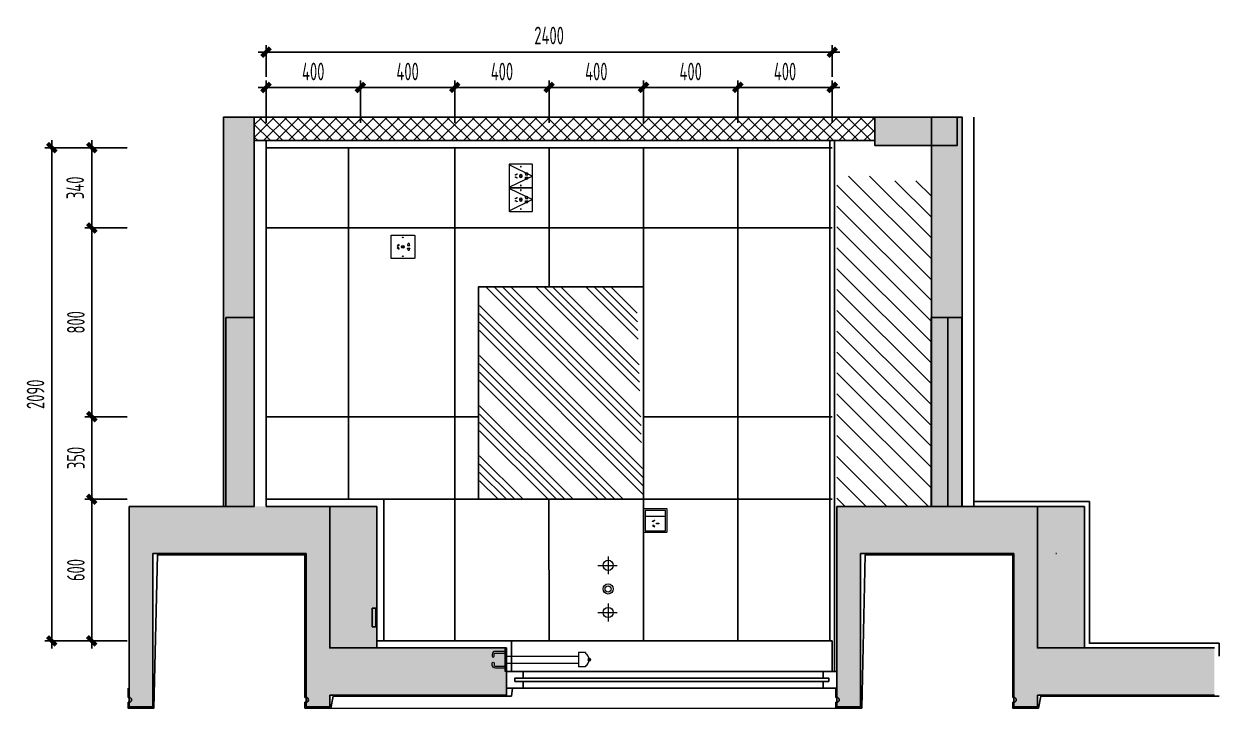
# Model space of a CAD drawing. Header units: inches. Extents: x 96003 to 270950, y -80202 to 65998.
# Drawn here: x 169663 to 174730, y 57299 to 60199 of the extents above; entities that cross this region are included whole.
import ezdxf

# ---------------------------------------------------------------- set-up
doc = ezdxf.new("R2010")
doc.units = ezdxf.units.IN
doc.header["$LTSCALE"] = 10
doc.header["$MEASUREMENT"] = 0
doc.linetypes.add('DASH', pattern=[0.35, 0.25, -0.1])
for name, color, linetype in [('01', 200, 'Continuous'), ('A_SURFACE', 9, 'Continuous'), ('DIM_LEAD', 3, 'Continuous'), ('FC-地面造型', 136, 'Continuous'), ('FF-FINISH【完成面】', 20, 'Continuous'), ('SBEI', 1, 'Continuous'), ('WALL', 160, 'Continuous'), ('WINDOW', 3, 'Continuous')]:
    doc.layers.add(name, color=color, linetype=linetype)
for name, color, linetype, lineweight in [('A-DETL-GENF-OTLN', 31, 'Continuous', 13), ('F-2', 145, 'Continuous', 0), ('G-XREF-____-OTLN', 31, 'Continuous', 13), ('L-栏杆扶手', 73, 'Continuous', 13), ('L-立面看线', 8, 'Continuous', 13)]:
    doc.layers.add(name, color=color, linetype=linetype, lineweight=lineweight)
doc.layers.add('DIM_MODI', color=6, linetype='Continuous', plot=False)
doc.styles.add('CCD_DIM', font='archs.shx', dxfattribs={"width": 0.7})
doc.dimstyles.new('1.30', dxfattribs={"dimscale": 30, "dimtxt": 2.5, "dimasz": 1, "dimexe": 1, "dimexo": 1.5, "dimgap": 1, "dimtad": 1, "dimdec": 0, "dimrnd": 5, "dimdsep": 46, "dimtxsty": 'CCD_DIM', "dimblk": 'CCD_Dimension_Tick', "dimcen": 1, "dimclrd": 44, "dimclre": 44, "dimclrt": 2, "dimadec": 0, "dimazin": 2, "dimtfac": 1, "dimtdec": 0, "dimtix": 1, "dimtmove": 2, "dimatfit": 3, "dimldrblk": 'CCD_Dimension_Tick', "dimfxl": 5, "dimfxlon": 1, "dimtolj": 1, "dimarcsym": 0})

# ---------------------------------------------------------------- blocks, each defined once
blk = doc.blocks.new('A$C29FB2657')
blk.add_lwpolyline([(50, 0), (-50, 0), (-50, -6), (50, -6), (50, 0)])
for points in [[(-35.5, -6), (-35.5, -48, 0.414214), (-22.5, -61), (-14.5, -61, 1), (-14.5, -53), (-22.5, -53, -0.414214), (-27.5, -48), (-27.5, -6)], [(35.5, -6), (35.5, -48, -0.414214), (22.5, -61), (14.5, -61, -1), (14.5, -53), (22.5, -53, 0.414214), (27.5, -48), (27.5, -6)]]:
    blk.add_lwpolyline(points, format="xyb")
blk = doc.blocks.new('CCD_Dimension_Tick')
at = {"color": 0, "linetype": 'ByBlock'}
for p, q in [((-1.09, 0), (0, 0)), ((0, 0), (1.09, 0))]:
    blk.add_line(p, q, dxfattribs=at)
at = {"color": 0, "linetype": 'Continuous', "const_width": 0.608}
blk.add_lwpolyline([(-0.61, -0.61), (0.61, 0.61)], dxfattribs=at)
blk = doc.blocks.new('*D575')
at = {"layer": 'Defpoints', "color": 0, "linetype": 'ByBlock', "transparency": 16777216}
for p in [(171089.7, 59929.5), (170689.7, 58898.4, 0), (171089.7, 58898.4, 0)]:
    blk.add_point(p, dxfattribs=at)
at = {"layer": 'FF-FINISH【完成面】', "color": 44, "linetype": 'ByBlock', "lineweight": -2, "transparency": 16777216}
for p, q in [((170689.7, 59779.5), (170689.7, 59959.5)), ((171089.7, 59779.5), (171089.7, 59959.5)), ((170719.7, 59929.5), (171059.7, 59929.5))]:
    blk.add_line(p, q, dxfattribs=at)
at = {"layer": 'FF-FINISH【完成面】', "color": 44, "linetype": 'ByBlock', "lineweight": -2, "transparency": 16777216, "xscale": 30, "yscale": 30, "zscale": 30, "rotation": 180}
blk.add_blockref('CCD_Dimension_Tick', (170689.7, 59929.5), dxfattribs=at)
at = {"layer": 'FF-FINISH【完成面】', "color": 44, "linetype": 'ByBlock', "lineweight": -2, "transparency": 16777216, "xscale": 30, "yscale": 30, "zscale": 30}
blk.add_blockref('CCD_Dimension_Tick', (171089.7, 59929.5), dxfattribs=at)
at = {"layer": 'FF-FINISH【完成面】', "color": 2, "linetype": 'ByBlock', "transparency": 16777216, "insert": (170889.7, 59997), "char_height": 75, "attachment_point": 5, "style": 'CCD_DIM'}
blk.add_mtext('\\A1;400', dxfattribs=at)
blk = doc.blocks.new('*D576')
at = {"layer": 'Defpoints', "color": 0, "linetype": 'ByBlock', "transparency": 16777216}
for p in [(171489.7, 59929.5), (171489.7, 59419.7, 0), (171089.7, 58898.4, 0)]:
    blk.add_point(p, dxfattribs=at)
at = {"layer": 'FF-FINISH【完成面】', "color": 44, "linetype": 'ByBlock', "lineweight": -2, "transparency": 16777216}
for p, q in [((171089.7, 59779.5), (171089.7, 59959.5)), ((171489.7, 59779.5), (171489.7, 59959.5)), ((171119.7, 59929.5), (171459.7, 59929.5))]:
    blk.add_line(p, q, dxfattribs=at)
at = {"layer": 'FF-FINISH【完成面】', "color": 44, "linetype": 'ByBlock', "lineweight": -2, "transparency": 16777216, "xscale": 30, "yscale": 30, "zscale": 30, "rotation": 180}
blk.add_blockref('CCD_Dimension_Tick', (171089.7, 59929.5), dxfattribs=at)
at = {"layer": 'FF-FINISH【完成面】', "color": 44, "linetype": 'ByBlock', "lineweight": -2, "transparency": 16777216, "xscale": 30, "yscale": 30, "zscale": 30}
blk.add_blockref('CCD_Dimension_Tick', (171489.7, 59929.5), dxfattribs=at)
at = {"layer": 'FF-FINISH【完成面】', "color": 2, "linetype": 'ByBlock', "transparency": 16777216, "insert": (171289.7, 59997), "char_height": 75, "attachment_point": 5, "style": 'CCD_DIM'}
blk.add_mtext('\\A1;400', dxfattribs=at)
blk = doc.blocks.new('*D577')
at = {"layer": 'Defpoints', "color": 0, "linetype": 'ByBlock', "transparency": 16777216}
for p in [(171889.7, 59929.5), (171489.7, 59419.7, 0), (171889.7, 59419.7)]:
    blk.add_point(p, dxfattribs=at)
at = {"layer": 'FF-FINISH【完成面】', "color": 44, "linetype": 'ByBlock', "lineweight": -2, "transparency": 16777216}
for p, q in [((171489.7, 59779.5), (171489.7, 59959.5)), ((171889.7, 59779.5), (171889.7, 59959.5)), ((171519.7, 59929.5), (171859.7, 59929.5))]:
    blk.add_line(p, q, dxfattribs=at)
at = {"layer": 'FF-FINISH【完成面】', "color": 44, "linetype": 'ByBlock', "lineweight": -2, "transparency": 16777216, "xscale": 30, "yscale": 30, "zscale": 30, "rotation": 180}
blk.add_blockref('CCD_Dimension_Tick', (171489.7, 59929.5), dxfattribs=at)
at = {"layer": 'FF-FINISH【完成面】', "color": 44, "linetype": 'ByBlock', "lineweight": -2, "transparency": 16777216, "xscale": 30, "yscale": 30, "zscale": 30}
blk.add_blockref('CCD_Dimension_Tick', (171889.7, 59929.5), dxfattribs=at)
at = {"layer": 'FF-FINISH【完成面】', "color": 2, "linetype": 'ByBlock', "transparency": 16777216, "insert": (171689.7, 59997), "char_height": 75, "attachment_point": 5, "style": 'CCD_DIM'}
blk.add_mtext('\\A1;400', dxfattribs=at)
blk = doc.blocks.new('*D578')
at = {"layer": 'Defpoints', "color": 0, "linetype": 'ByBlock', "transparency": 16777216}
for p in [(172289.7, 59929.5), (171889.7, 59419.7), (172289.7, 59419.7)]:
    blk.add_point(p, dxfattribs=at)
at = {"layer": 'FF-FINISH【完成面】', "color": 44, "linetype": 'ByBlock', "lineweight": -2, "transparency": 16777216}
for p, q in [((171889.7, 59779.5), (171889.7, 59959.5)), ((172289.7, 59779.5), (172289.7, 59959.5)), ((171919.7, 59929.5), (172259.7, 59929.5))]:
    blk.add_line(p, q, dxfattribs=at)
at = {"layer": 'FF-FINISH【完成面】', "color": 44, "linetype": 'ByBlock', "lineweight": -2, "transparency": 16777216, "xscale": 30, "yscale": 30, "zscale": 30, "rotation": 180}
blk.add_blockref('CCD_Dimension_Tick', (171889.7, 59929.5), dxfattribs=at)
at = {"layer": 'FF-FINISH【完成面】', "color": 44, "linetype": 'ByBlock', "lineweight": -2, "transparency": 16777216, "xscale": 30, "yscale": 30, "zscale": 30}
blk.add_blockref('CCD_Dimension_Tick', (172289.7, 59929.5), dxfattribs=at)
at = {"layer": 'FF-FINISH【完成面】', "color": 2, "linetype": 'ByBlock', "transparency": 16777216, "insert": (172089.7, 59997), "char_height": 75, "attachment_point": 5, "style": 'CCD_DIM'}
blk.add_mtext('\\A1;400', dxfattribs=at)
blk = doc.blocks.new('*D579')
at = {"layer": 'Defpoints', "color": 0, "linetype": 'ByBlock', "transparency": 16777216}
for p in [(172689.7, 59929.5), (172289.7, 59419.7), (172689.7, 59419.7)]:
    blk.add_point(p, dxfattribs=at)
at = {"layer": 'FF-FINISH【完成面】', "color": 44, "linetype": 'ByBlock', "lineweight": -2, "transparency": 16777216}
for p, q in [((172289.7, 59779.5), (172289.7, 59959.5)), ((172689.7, 59779.5), (172689.7, 59959.5)), ((172319.7, 59929.5), (172659.7, 59929.5))]:
    blk.add_line(p, q, dxfattribs=at)
at = {"layer": 'FF-FINISH【完成面】', "color": 44, "linetype": 'ByBlock', "lineweight": -2, "transparency": 16777216, "xscale": 30, "yscale": 30, "zscale": 30, "rotation": 180}
blk.add_blockref('CCD_Dimension_Tick', (172289.7, 59929.5), dxfattribs=at)
at = {"layer": 'FF-FINISH【完成面】', "color": 44, "linetype": 'ByBlock', "lineweight": -2, "transparency": 16777216, "xscale": 30, "yscale": 30, "zscale": 30}
blk.add_blockref('CCD_Dimension_Tick', (172689.7, 59929.5), dxfattribs=at)
at = {"layer": 'FF-FINISH【完成面】', "color": 2, "linetype": 'ByBlock', "transparency": 16777216, "insert": (172489.7, 59997), "char_height": 75, "attachment_point": 5, "style": 'CCD_DIM'}
blk.add_mtext('\\A1;400', dxfattribs=at)
blk = doc.blocks.new('*D580')
at = {"layer": 'Defpoints', "color": 0, "linetype": 'ByBlock', "transparency": 16777216}
for p in [(173089.7, 59929.5), (172689.7, 59419.7), (173089.7, 59419.7, 0)]:
    blk.add_point(p, dxfattribs=at)
at = {"layer": 'FF-FINISH【完成面】', "color": 44, "linetype": 'ByBlock', "lineweight": -2, "transparency": 16777216}
for p, q in [((172689.7, 59779.5), (172689.7, 59959.5)), ((173089.7, 59779.5), (173089.7, 59959.5)), ((172719.7, 59929.5), (173059.7, 59929.5))]:
    blk.add_line(p, q, dxfattribs=at)
at = {"layer": 'FF-FINISH【完成面】', "color": 44, "linetype": 'ByBlock', "lineweight": -2, "transparency": 16777216, "xscale": 30, "yscale": 30, "zscale": 30, "rotation": 180}
blk.add_blockref('CCD_Dimension_Tick', (172689.7, 59929.5), dxfattribs=at)
at = {"layer": 'FF-FINISH【完成面】', "color": 44, "linetype": 'ByBlock', "lineweight": -2, "transparency": 16777216, "xscale": 30, "yscale": 30, "zscale": 30}
blk.add_blockref('CCD_Dimension_Tick', (173089.7, 59929.5), dxfattribs=at)
at = {"layer": 'FF-FINISH【完成面】', "color": 2, "linetype": 'ByBlock', "transparency": 16777216, "insert": (172889.7, 59997), "char_height": 75, "attachment_point": 5, "style": 'CCD_DIM'}
blk.add_mtext('\\A1;400', dxfattribs=at)
blk = doc.blocks.new('*D581')
at = {"layer": 'Defpoints', "color": 0, "linetype": 'ByBlock', "transparency": 16777216}
for p in [(173089.7, 60078.9), (170689.7, 59929.5), (173089.7, 59929.5)]:
    blk.add_point(p, dxfattribs=at)
at = {"layer": 'FF-FINISH【完成面】', "color": 44, "linetype": 'ByBlock', "lineweight": -2, "transparency": 16777216}
for p, q in [((170689.7, 59974.5), (170689.7, 60108.9)), ((173089.7, 59974.5), (173089.7, 60108.9)), ((170719.7, 60078.9), (173059.7, 60078.9))]:
    blk.add_line(p, q, dxfattribs=at)
at = {"layer": 'FF-FINISH【完成面】', "color": 44, "linetype": 'ByBlock', "lineweight": -2, "transparency": 16777216, "xscale": 30, "yscale": 30, "zscale": 30, "rotation": 180}
blk.add_blockref('CCD_Dimension_Tick', (170689.7, 60078.9), dxfattribs=at)
at = {"layer": 'FF-FINISH【完成面】', "color": 44, "linetype": 'ByBlock', "lineweight": -2, "transparency": 16777216, "xscale": 30, "yscale": 30, "zscale": 30}
blk.add_blockref('CCD_Dimension_Tick', (173089.7, 60078.9), dxfattribs=at)
at = {"layer": 'FF-FINISH【完成面】', "color": 2, "linetype": 'ByBlock', "transparency": 16777216, "insert": (171889.7, 60149.6), "char_height": 75, "attachment_point": 5, "style": 'CCD_DIM'}
blk.add_mtext('\\A1;2400', dxfattribs=at)
blk = doc.blocks.new('*D582')
at = {"layer": 'Defpoints', "color": 0, "linetype": 'ByBlock', "transparency": 16777216}
for p in [(171089.7, 59674), (169951, 59334), (171089.7, 59334)]:
    blk.add_point(p, dxfattribs=at)
at = {"layer": 'FF-FINISH【完成面】', "color": 44, "linetype": 'ByBlock', "lineweight": -2, "transparency": 16777216}
for p, q in [((170101, 59674), (169921, 59674)), ((169951, 59644), (169951, 59364)), ((170101, 59334), (169921, 59334))]:
    blk.add_line(p, q, dxfattribs=at)
at = {"layer": 'FF-FINISH【完成面】', "color": 44, "linetype": 'ByBlock', "lineweight": -2, "transparency": 16777216, "xscale": 30, "yscale": 30, "zscale": 30}
for p, rotation in [((169951, 59674), 90), ((169951, 59334), 270)]:
    blk.add_blockref('CCD_Dimension_Tick', p, dxfattribs=dict(at, rotation=rotation))
at = {"layer": 'FF-FINISH【完成面】', "color": 2, "linetype": 'ByBlock', "transparency": 16777216, "insert": (169880.4, 59504), "char_height": 75, "attachment_point": 5, "rotation": 90, "style": 'CCD_DIM'}
blk.add_mtext('\\A1;340', dxfattribs=at)
blk = doc.blocks.new('*D583')
at = {"layer": 'Defpoints', "color": 0, "linetype": 'ByBlock', "transparency": 16777216}
for p in [(171089.7, 59334), (169951, 58534), (171089.7, 58534)]:
    blk.add_point(p, dxfattribs=at)
at = {"layer": 'FF-FINISH【完成面】', "color": 44, "linetype": 'ByBlock', "lineweight": -2, "transparency": 16777216}
for p, q in [((170101, 59334), (169921, 59334)), ((169951, 59304), (169951, 58564)), ((170101, 58534), (169921, 58534))]:
    blk.add_line(p, q, dxfattribs=at)
at = {"layer": 'FF-FINISH【完成面】', "color": 44, "linetype": 'ByBlock', "lineweight": -2, "transparency": 16777216, "xscale": 30, "yscale": 30, "zscale": 30}
for p, rotation in [((169951, 59334), 90), ((169951, 58534), 270)]:
    blk.add_blockref('CCD_Dimension_Tick', p, dxfattribs=dict(at, rotation=rotation))
at = {"layer": 'FF-FINISH【完成面】', "color": 2, "linetype": 'ByBlock', "transparency": 16777216, "insert": (169883.5, 58934), "char_height": 75, "attachment_point": 5, "rotation": 90, "style": 'CCD_DIM'}
blk.add_mtext('\\A1;800', dxfattribs=at)
blk = doc.blocks.new('*D584')
at = {"layer": 'Defpoints', "color": 0, "linetype": 'ByBlock', "transparency": 16777216}
for p in [(171089.7, 58534), (169951, 58184.2), (171489.7, 58184.2)]:
    blk.add_point(p, dxfattribs=at)
at = {"layer": 'FF-FINISH【完成面】', "color": 44, "linetype": 'ByBlock', "lineweight": -2, "transparency": 16777216}
for p, q in [((170101, 58534), (169921, 58534)), ((169951, 58504), (169951, 58214.2)), ((170101, 58184.2), (169921, 58184.2))]:
    blk.add_line(p, q, dxfattribs=at)
at = {"layer": 'FF-FINISH【完成面】', "color": 44, "linetype": 'ByBlock', "lineweight": -2, "transparency": 16777216, "xscale": 30, "yscale": 30, "zscale": 30}
for p, rotation in [((169951, 58534), 90), ((169951, 58184.2), 270)]:
    blk.add_blockref('CCD_Dimension_Tick', p, dxfattribs=dict(at, rotation=rotation))
at = {"layer": 'FF-FINISH【完成面】', "color": 2, "linetype": 'ByBlock', "transparency": 16777216, "insert": (169883.5, 58359.1), "char_height": 75, "attachment_point": 5, "rotation": 90, "style": 'CCD_DIM'}
blk.add_mtext('\\A1;350', dxfattribs=at)
blk = doc.blocks.new('*D585')
at = {"layer": 'Defpoints', "color": 0, "linetype": 'ByBlock', "transparency": 16777216}
for p in [(171489.7, 58184.2), (169951, 57584), (171489.7, 57584)]:
    blk.add_point(p, dxfattribs=at)
at = {"layer": 'FF-FINISH【完成面】', "color": 44, "linetype": 'ByBlock', "lineweight": -2, "transparency": 16777216}
for p, q in [((170101, 58184.2), (169921, 58184.2)), ((169951, 58154.2), (169951, 57614)), ((170101, 57584), (169921, 57584))]:
    blk.add_line(p, q, dxfattribs=at)
at = {"layer": 'FF-FINISH【完成面】', "color": 44, "linetype": 'ByBlock', "lineweight": -2, "transparency": 16777216, "xscale": 30, "yscale": 30, "zscale": 30}
for p, rotation in [((169951, 58184.2), 90), ((169951, 57584), 270)]:
    blk.add_blockref('CCD_Dimension_Tick', p, dxfattribs=dict(at, rotation=rotation))
at = {"layer": 'FF-FINISH【完成面】', "color": 2, "linetype": 'ByBlock', "transparency": 16777216, "insert": (169883.5, 57884.1), "char_height": 75, "attachment_point": 5, "rotation": 90, "style": 'CCD_DIM'}
blk.add_mtext('\\A1;600', dxfattribs=at)
blk = doc.blocks.new('*D586')
at = {"layer": 'Defpoints', "color": 0, "linetype": 'ByBlock', "transparency": 16777216}
for p in [(169781.5, 59674), (170101, 59674), (170101, 57584)]:
    blk.add_point(p, dxfattribs=at)
at = {"layer": 'FF-FINISH【完成面】', "color": 44, "linetype": 'ByBlock', "lineweight": -2, "transparency": 16777216}
for p, q in [((169931.5, 59674), (169751.5, 59674)), ((169781.5, 57614), (169781.5, 59644)), ((169931.5, 57584), (169751.5, 57584))]:
    blk.add_line(p, q, dxfattribs=at)
at = {"layer": 'FF-FINISH【完成面】', "color": 44, "linetype": 'ByBlock', "lineweight": -2, "transparency": 16777216, "xscale": 30, "yscale": 30, "zscale": 30}
for p, rotation in [((169781.5, 59674), 90), ((169781.5, 57584), 270)]:
    blk.add_blockref('CCD_Dimension_Tick', p, dxfattribs=dict(at, rotation=rotation))
at = {"layer": 'FF-FINISH【完成面】', "color": 2, "linetype": 'ByBlock', "transparency": 16777216, "insert": (169712.5, 58629), "char_height": 75, "attachment_point": 5, "rotation": 90, "style": 'CCD_DIM'}
blk.add_mtext('\\A1;2090', dxfattribs=at)
blk = doc.blocks.new('e23333')
at = {"layer": 'FC-地面造型', "color": 136, "linetype": 'ByBlock'}
for p, q in [((169823, 23915.6), (169823, 23014.6)), ((170623, 23915.6), (170623, 23115.6)), ((170972.8, 23915.6), (170972.8, 22420.6, 0)), ((171573, 23515.6, 0), (169483, 23515.6, 0)), ((171573, 23115.6, 0), (169483, 23115.6, 0)), ((169823, 23014.6), (169823, 22415.6)), ((170072.8, 22715.6, 0), (169483, 22715.6)), ((171573, 22715.6, 0), (170972.8, 22714.5, 0)), ((169823, 22415.6), (169823, 21515.6)), ((170623, 22415.6), (170623, 21515.6)), ((170972.8, 22415.6), (170972.8, 21515.6)), ((171573, 22315.6, 0), (169483, 22315.6, 0))]:
    blk.add_line(p, q, dxfattribs=at)
at = {"layer": 'WINDOW', "color": 136}
blk.add_line((171573, 23915.6, 0), (171573, 21985.6), dxfattribs=at)
blk = doc.blocks.new('冷水 - 冷水-6264083-厨房C立面')
at = {"layer": 'A-DETL-GENF-OTLN', "color": 4}
for p, q in [((1195.5, 1307), (1195.5, 1387.8)), ((1157.7, 1350), (1233.3, 1350))]:
    blk.add_line(p, q, dxfattribs=at)
blk.add_circle((1195.5, 1350), 21.6, dxfattribs=at)
blk = doc.blocks.new('热水 - Drawing31_dwg_矩阵06011571-6264023-厨房C立面')
at = {"layer": 'G-XREF-____-OTLN', "color": 1}
for p, q in [((1045.5, 1307), (1045.5, 1387.8)), ((1007.7, 1350), (1083.3, 1350))]:
    blk.add_line(p, q, dxfattribs=at)
blk.add_circle((1045.5, 1350), 21.6, dxfattribs=at)
blk = doc.blocks.new('热水 - Drawing31_dwg-6264022-厨房C立面')
blk.add_blockref('热水 - Drawing31_dwg_矩阵06011571-6264023-厨房C立面', (0, 0))
blk = doc.blocks.new('热水 - 热水-6263962-厨房C立面')
blk.add_blockref('热水 - Drawing31_dwg-6264022-厨房C立面', (0, 0))
blk = doc.blocks.new('A$C3B622A35')
at = {"layer": 'A-DETL-GENF-OTLN', "color": 4}
for radius in [21.6, 13.1]:
    blk.add_circle((137.8, 43), radius, dxfattribs=at)
at = {"layer": 'A-DETL-GENF-OTLN', "color": 1}
blk.add_blockref('热水 - 热水-6263962-厨房C立面', (-1007.7, -1307), dxfattribs=at)
at = {"layer": 'A-DETL-GENF-OTLN', "color": 4}
blk.add_blockref('冷水 - 冷水-6264083-厨房C立面', (-957.7, -1307), dxfattribs=at)
blk = doc.blocks.new('A$C7C994854')
at = {"color": 0}
blk.add_lwpolyline([(0, 100), (95, 100, -0.414214), (97.5, 97.5), (97.5, 2.5, -0.414214), (95, 0), (0, 0, -0.414214), (-2.5, 2.5), (-2.5, 97.5, -0.414214)], format="xyb", close=True, dxfattribs=at)
for points in [[(40.1, 71.5), (40.1, 70), (42.1, 70), (42.1, 79), (40.1, 79), (40.1, 76.7)], [(54.9, 71.5), (54.9, 70), (52.9, 70), (52.9, 79), (54.9, 79), (54.9, 76.7)]]:
    blk.add_lwpolyline(points, dxfattribs=at)
for points in [[(46.5, 45.5), (48.5, 45.5), (48.5, 54.5), (46.5, 54.5)], [(42.6, 26), (44.4, 27), (39.9, 34.8), (38.1, 33.8)], [(50.6, 27), (52.4, 26), (56.9, 33.8), (55.1, 34.8)]]:
    blk.add_lwpolyline(points, close=True, dxfattribs=at)
for centre, radius in [((7.5, 50), 1.54), ((47.5, 50), 6), ((87.5, 50), 1.54)]:
    blk.add_circle(centre, radius, dxfattribs=at)
for centre, start, end in [((37.1, 74.1), 40.2111, 319.7889), ((57.9, 74.1), 220.2111, 139.7889)]:
    blk.add_arc(centre, 4, start, end, dxfattribs=at)
blk = doc.blocks.new('*U64')
at = {"xscale": -1}
blk.add_blockref('A$C7C994854', (40.4, -29.9), dxfattribs=at)
blk = doc.blocks.new('trytrytry')
at = {"color": 136, "ltscale": 0.15}
blk.add_line((258979, -108251.7), (258979, -108165.7), dxfattribs=at)
blk.add_lwpolyline([(259008.5, -108258.7), (258913.5, -108258.7, -0.414214), (258911, -108256.2), (258911, -108161.2, -0.414214), (258913.5, -108158.7), (259008.5, -108158.7, -0.414214), (259011, -108161.2), (259011, -108256.2, -0.414214)], format="xyb", close=True, dxfattribs=at)
for points in [[(259004, -108251.7), (258917.9, -108251.7), (258917.9, -108165.7), (259004, -108165.7)], [(258933.9, -108212.1), (258936.2, -108210.8), (258941.2, -108219.4), (258938.8, -108220.7)], [(258949.8, -108193.2), (258947.1, -108193.2), (258947.1, -108203.1), (258949.8, -108203.1)], [(258963.1, -108212.1), (258960.8, -108210.8), (258955.8, -108219.4), (258958.1, -108220.7)]]:
    blk.add_lwpolyline(points, close=True, dxfattribs=at)

msp = doc.modelspace()

# ---------------------------------------------------------------- hatches: boundary and pattern name
h = msp.add_hatch(color=250)
h.dxf.hatch_style = 1
h.paths.add_polyline_path([(170639.7, 58154), (170509.7, 58154), (170509.7, 59804), (170639.7, 59804)])
h = msp.add_hatch()
h.set_pattern_fill('ANSI37', color=250, scale=300)
h.set_pattern_definition([(135, (339868.728, 18034.61), (26.516504, 26.516504), []), (45, (339868.728, 18034.61), (26.516504, -26.516504), [])])
h.paths.add_polyline_path([(170639.7, 59704), (170639.7, 59804), (173270, 59804), (173270, 59704)])
h = msp.add_hatch(color=250)
h.dxf.hatch_style = 1
h.paths.add_polyline_path([(173270, 59804), (173270, 59684), (173620, 59684), (173620, 59804)])
h = msp.add_hatch(color=250)
h.dxf.hatch_style = 1
h.paths.add_polyline_path([(173640, 58154), (173510, 58154), (173510, 59804), (173640, 59804)])
h = msp.add_hatch()
h.set_pattern_fill('ANSI31,_O', color=250, scale=500, angle=90)
h.set_pattern_definition([(315, (128063.454, 230072.55), (44.194174, 44.194174), [])])
h.paths.add_polyline_path([(173109.7, 58154), (173510, 58154), (173510, 59534), (173270, 59534), (173270, 59554), (173109.7, 59554)])
h = msp.add_hatch(color=250)
h.dxf.hatch_style = 1
h.paths.add_polyline_path([(170519.7, 58954), (170639.7, 58954), (170639.7, 58154), (171159.7, 58154), (171159.7, 57554), (171709.7, 57554), (171709.7, 57354), (170959.7, 57354), (170959.7, 57304), (170859.7, 57304), (170859.7, 57954), (170209.7, 57954), (170209.7, 57304), (170109.7, 57304), (170109.7, 58154), (170519.7, 58154)])
h = msp.add_hatch(color=250)
h.dxf.hatch_style = 1
h.paths.add_polyline_path([(173579.7, 58954), (173639.7, 58954), (173639.7, 58154), (174159.7, 58154), (174159.7, 57554), (174709.7, 57554), (174709.7, 57354), (173959.7, 57354), (173959.7, 57304), (173859.7, 57304), (173859.7, 57954), (173209.7, 57954), (173209.7, 57304), (173109.7, 57304), (173109.7, 58154), (173579.7, 58154)])
h = msp.add_hatch(color=250)
h.dxf.hatch_style = 1
h.paths.add_polyline_path([(173579.7, 58954), (173579.7, 58154), (173509.7, 58154), (173509.7, 58954)])
at = {"layer": 'FF-FINISH【完成面】', "linetype": 'ByBlock'}
h = msp.add_hatch(dxfattribs=at)
h.set_pattern_fill('ANSI34', color=250, scale=200, angle=-90, style=0)
h.set_pattern_definition([(315, (171589.74, 59434), (106.066, 106.066), []), (315, (171589.74, 59398.65), (106.066, 106.066), []), (315, (171589.74, 59363.29), (106.066, 106.066), []), (315, (171589.74, 59327.94), (106.066, 106.066), [])])
h.paths.add_polyline_path([(171594.7, 58184), (172289.7, 58184), (172259.7, 59084.2), (171594.7, 59084.2)])

# ---------------------------------------------------------------- linework, layer by layer
at = {"color": 5}
for p, q in [((173690, 58154, 0), (173690, 59804, 0)), ((170689.7, 58154, 0), (170689.7, 59704, 0))]:
    msp.add_line(p, q, dxfattribs=at)
at = {"color": 1, "linetype": 'DASH', "lineweight": -3}
for p in [(170689.7, 58154, 0), (170775.7, 58154, 0)]:
    msp.add_line(p, (170759.7, 58154, 0), dxfattribs=at)
at = {"color": 5, "elevation": 0}
msp.add_lwpolyline([(170639.7, 59704), (170639.7, 59804), (173270, 59804), (173270, 59704)], close=True, dxfattribs=at)
at = {"color": 1, "linetype": 'DASH', "lineweight": -3, "ltscale": 200, "elevation": 0}
msp.add_lwpolyline([(171155.7, 57723), (171155.7, 57643), (171139.7, 57643), (171139.7, 57723)], close=True, dxfattribs=at)
at = {"layer": '01'}
for p, q in [((170519.7, 58954, 0), (170639.7, 58954, 0)), ((170519.7, 58154, 0), (170519.7, 58954, 0)), ((170639.7, 58954, 0), (170639.7, 58154, 0)), ((173579.7, 58154, 0), (173579.7, 58954, 0)), ((173639.7, 58954, 0), (173639.7, 58154, 0)), ((170109.7, 57304, 0), (170109.7, 58154, 0)), ((170109.7, 58154, 0), (170519.7, 58154, 0)), ((170509.7, 58154, 0), (170639.7, 58154, 0)), ((171159.7, 58154, 0), (170689.7, 58154, 0)), ((171159.7, 58154, 0), (171159.7, 57554, 0)), ((173109.7, 57304, 0), (173109.7, 58154, 0)), ((173109.7, 58154, 0), (173579.7, 58154, 0)), ((173490, 58154, 0), (173490, 58154, 0)), ((173490, 58154, 0), (173620, 58154, 0)), ((173620, 58154, 0), (173620, 58154, 0)), ((174159.7, 58154, 0), (174159.7, 57554, 0)), ((170859.7, 57954, 0), (170209.7, 57954, 0)), ((170209.7, 57954, 0), (170209.7, 57304, 0)), ((170859.7, 57304, 0), (170859.7, 57954, 0)), ((173859.7, 57954, 0), (173209.7, 57954, 0)), ((173209.7, 57954, 0), (173209.7, 57304, 0)), ((173859.7, 57304, 0), (173859.7, 57954, 0)), ((171159.7, 57554, 0), (171709.7, 57554, 0)), ((171709.7, 57554, 0), (171709.7, 57354, 0)), ((174159.7, 57554, 0), (174709.7, 57554, 0)), ((171709.7, 57354, 0), (170959.7, 57354, 0)), ((170959.7, 57354, 0), (170959.7, 57304, 0)), ((174709.7, 57354, 0), (173959.7, 57354, 0)), ((173959.7, 57354, 0), (173959.7, 57304, 0)), ((170209.7, 57304, 0), (170109.7, 57304, 0)), ((170959.7, 57304, 0), (170859.7, 57304, 0)), ((173209.7, 57304, 0), (173109.7, 57304, 0)), ((173959.7, 57304, 0), (173859.7, 57304, 0))]:
    msp.add_line(p, q, dxfattribs=at)
at = {"layer": '01', "elevation": 0}
for points in [[(170639.7, 58154), (170509.7, 58154), (170509.7, 59804), (170639.7, 59804)], [(173270, 59804), (173270, 59684), (173620, 59684), (173620, 59804)], [(173640, 58154), (173510, 58154), (173510, 59804), (173640, 59804)], [(173579.7, 58954), (173579.7, 58154), (173509.7, 58154), (173509.7, 58954)]]:
    msp.add_lwpolyline(points, close=True, dxfattribs=at)
at = {"layer": '01'}
for centre in [(170109.7, 57334, 0), (170859.7, 57334, 0), (173109.7, 57334, 0), (173859.7, 57334, 0)]:
    msp.add_arc(centre, 10, 270, 90, dxfattribs=at)
at = {"layer": 'A_SURFACE', "elevation": 0}
for points in [[(173689.7, 58954), (173689.7, 58154)], [(174729.7, 57518.9), (174729.7, 57574), (174179.7, 57574), (174179.7, 58174), (173689.7, 58174)], [(170854.7, 57344), (170854.7, 57949), (170229.7, 57949), (170214.7, 57299), (170104.7, 57299), (170104.7, 57324)], [(173854.7, 57344), (173854.7, 57949), (173229.7, 57949), (173214.7, 57299), (173104.7, 57299), (173104.7, 57324)], [(173089.7, 57454), (173089.7, 57584)], [(171729.7, 57454), (171729.7, 57488.9)], [(170104.7, 57344), (170104.7, 57384)], [(171729.7, 57349), (171734.7, 57384)], [(173104.7, 57344), (173104.7, 57384)], [(170109.7, 57344), (170104.7, 57344)], [(170109.7, 57324), (170104.7, 57324)], [(171729.7, 57349), (170974.7, 57349), (170964.7, 57299), (170854.7, 57299), (170854.7, 57324)], [(170859.7, 57344), (170854.7, 57344)], [(170859.7, 57324), (170854.7, 57324)], [(173109.7, 57344), (173104.7, 57344)], [(173109.7, 57324), (173104.7, 57324)], [(174729.7, 57349), (173974.7, 57349), (173964.7, 57299), (173854.7, 57299), (173854.7, 57324)], [(173859.7, 57344), (173854.7, 57344)], [(173859.7, 57324), (173854.7, 57324)]]:
    msp.add_lwpolyline(points, dxfattribs=at)
at = {"layer": 'DIM_LEAD', "elevation": 0}
msp.add_lwpolyline([(172054.7, 57504, -1), (172064.7, 57504, -1)], format="xyb", close=True, dxfattribs=at)
at = {"layer": 'DIM_MODI', "elevation": 0}
for points in [[(171159.7, 57554), (170959.7, 57554), (170959.7, 58154)], [(174159.7, 57554), (173959.7, 57554), (173959.7, 58154)]]:
    msp.add_lwpolyline(points, dxfattribs=at)
at = {"layer": 'F-2', "elevation": 0}
for points in [[(171722.2, 59601.5), (171819.7, 59554), (171722.2, 59506.5)], [(171722.2, 59501.5), (171819.7, 59454), (171722.2, 59406.5)]]:
    msp.add_lwpolyline(points, dxfattribs=at)
at = {"layer": 'FC-地面造型', "color": 20, "linetype": 'ByBlock'}
for p, q in [((173089.7, 59674), (170689.7, 59674)), ((171189.7, 58184, 0), (170689.7, 58184, 0)), ((171189.7, 57584, 0), (171189.7, 58184, 0)), ((171729.7, 57584, 0), (171189.7, 57584, 0)), ((171729.7, 57454, 0), (171729.7, 57584, 0))]:
    msp.add_line(p, q, dxfattribs=at)
at = {"layer": 'FC-地面造型', "color": 136, "linetype": 'ByBlock'}
for p, q in [((171039.7, 58184.2, 0), (171039.7, 59674, 0)), ((171889.7, 59184, 0), (171889.7, 59674)), ((172188.7, 59334), (171589.7, 59334))]:
    msp.add_line(p, q, dxfattribs=at)
at = {"layer": 'FF-FINISH【完成面】', "color": 30, "linetype": 'ByBlock'}
msp.add_line((171189.7, 58184, 0), (173079.7, 58184, 0), dxfattribs=at)
at = {"layer": 'FF-FINISH【完成面】', "linetype": 'ByBlock', "elevation": 0}
msp.add_lwpolyline([(172289.7, 58184), (172289.7, 59084.2), (171589.7, 59084.2), (171589.7, 58184)], close=True, dxfattribs=at)
at = {"layer": 'L-栏杆扶手'}
for p, q in [((171709.9, 57518.9, 0), (172014.6, 57518.9, 0)), ((172014.6, 57534.1, 0), (172014.6, 57473.9, 0)), ((172044.6, 57534.1, 0), (172014.6, 57534.1, 0)), ((172044.6, 57534.1, 0), (172044.6, 57530.1, 0)), ((171709.9, 57488.9, 0), (172014.6, 57488.9, 0)), ((172044.6, 57473.9, 0), (172014.6, 57473.9, 0)), ((172044.6, 57477.9, 0), (172044.6, 57473.9, 0))]:
    msp.add_line(p, q, dxfattribs=at)
msp.add_arc((172029.6, 57504, 0), 30.1, 299.8902, 60.1098, dxfattribs=at)
at = {"layer": 'L-立面看线'}
msp.add_line((170964.7, 57299, 0), (173104.7, 57299, 0), dxfattribs=at)
at = {"layer": 'SBEI', "color": 3}
msp.add_line((173079.7, 59704, 0), (173079.7, 57584, 0), dxfattribs=at)
at = {"layer": 'SBEI', "color": 136}
msp.add_line((173099.7, 59704, 0), (173099.7, 57454, 0), dxfattribs=at)
at = {"layer": 'WALL'}
for p, q in [((173579.7, 58954, 0), (173639.7, 58954, 0)), ((173639.7, 58154, 0), (174159.7, 58154, 0)), ((174040, 57954, 0), (174037.7, 57954, 0))]:
    msp.add_line(p, q, dxfattribs=at)
at = {"layer": 'WINDOW', "color": 136}
for p, q in [((173089.7, 57584, 0), (171729.7, 57584, 0)), ((173051.4, 57454, 0), (171779.7, 57454, 0)), ((173051.4, 57426, 0), (171779.7, 57426, 0)), ((173051.4, 57412, 0), (171779.7, 57412, 0)), ((173051.4, 57384, 0), (171779.7, 57384, 0))]:
    msp.add_line(p, q, dxfattribs=at)
at = {"layer": 'WINDOW', "color": 136, "elevation": 0}
for points in [[(171779.7, 57384), (171779.7, 57412), (171744.7, 57412), (171744.7, 57426), (171779.7, 57426), (171779.7, 57454), (171709.7, 57454), (171709.7, 57384)], [(173051.4, 57384), (173051.4, 57412), (173074.7, 57412), (173074.7, 57426), (173051.4, 57426), (173051.4, 57454), (173109.7, 57454), (173109.7, 57384)]]:
    msp.add_lwpolyline(points, close=True, dxfattribs=at)

# ---------------------------------------------------------------- block references
at = {"layer": 'F-2', "rotation": 270}
for p in [(171749.7, 59546.9, 0), (171749.7, 59446.9, 0)]:
    msp.add_blockref('*U64', p, dxfattribs=at)
at = {"layer": 'F-2', "xscale": -1, "rotation": 270}
msp.add_blockref('*U64', (171249.7, 59261.1, 0), dxfattribs=at)
at = {"layer": 'F-2', "color": 30, "linetype": 'ByBlock', "xscale": -1, "rotation": 270}
msp.add_blockref('trytrytry', (280548.4, -200867, 0), dxfattribs=at)
at = {"layer": 'FF-FINISH【完成面】', "linetype": 'ByBlock', "rotation": 270}
for name, p in [('e23333', (149174.1, 229157)), ('A$C3B622A35', (172096.7, 57941.8, 0))]:
    msp.add_blockref(name, p, dxfattribs=at)
at = {"layer": 'L-栏杆扶手', "extrusion": (0, 0, -1), "zscale": -1, "rotation": 90.00000000000001}
msp.add_blockref('A$C29FB2657', (-171709.7, 57504, 0), dxfattribs=at)

# ---------------------------------------------------------------- dimensions: what is measured, and where the dimension line sits
at = {"layer": 'FF-FINISH【完成面】', "linetype": 'ByBlock'}
for base, p1, p2, picture, middle in [((173089.7, 60078.9), (170689.7, 59929.5), (173089.7, 59929.5), '*D581', (171889.7, 60149.6)), ((171089.7, 59929.5), (170689.7, 58898.4, 0), (171089.7, 58898.4, 0), '*D575', (170889.7, 59997)), ((171489.7, 59929.5), (171089.7, 58898.4, 0), (171489.7, 59419.7, 0), '*D576', (171289.7, 59997)), ((171889.7, 59929.5), (171489.7, 59419.7, 0), (171889.7, 59419.7), '*D577', (171689.7, 59997)), ((172289.7, 59929.5), (171889.7, 59419.7), (172289.7, 59419.7), '*D578', (172089.7, 59997)), ((172689.7, 59929.5), (172289.7, 59419.7), (172689.7, 59419.7), '*D579', (172489.7, 59997)), ((173089.7, 59929.5), (172689.7, 59419.7), (173089.7, 59419.7, 0), '*D580', (172889.7, 59997))]:
    dim = msp.add_linear_dim(base=base, p1=p1, p2=p2, dimstyle='1.30', dxfattribs=at)
    dim.commit()
    dim.dimension.update_dxf_attribs({"geometry": picture, "text_midpoint": middle})
for base, p1, p2, picture, middle in [((169781.5, 59674), (170101, 57584), (170101, 59674), '*D586', (169712.5, 58629)), ((169951, 59334), (171089.7, 59674), (171089.7, 59334), '*D582', (169880.4, 59504)), ((169951, 58534), (171089.7, 59334), (171089.7, 58534), '*D583', (169883.5, 58934)), ((169951, 58184.2), (171089.7, 58534), (171489.7, 58184.2), '*D584', (169883.5, 58359.1)), ((169951, 57584), (171489.7, 58184.2), (171489.7, 57584), '*D585', (169883.5, 57884.1))]:
    dim = msp.add_linear_dim(base=base, p1=p1, p2=p2, angle=90, dimstyle='1.30', dxfattribs=at)
    dim.commit()
    dim.dimension.update_dxf_attribs({"geometry": picture, "text_midpoint": middle})

doc.saveas('drawing.dxf')
